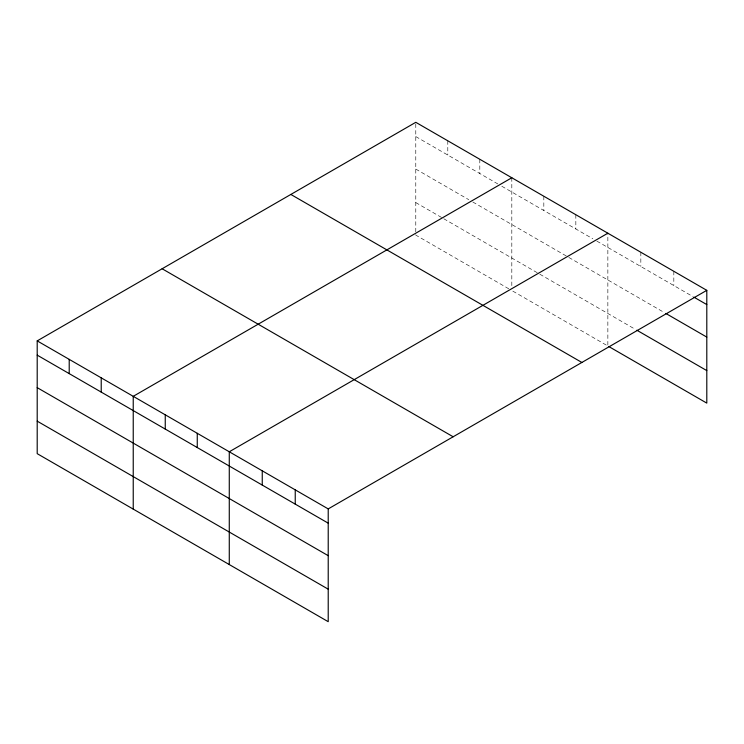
<?xml version="1.0" encoding="UTF-8"?>
<svg xmlns="http://www.w3.org/2000/svg" width="744" height="744" viewBox="0 0 744 744"><rect width="100%" height="100%" fill="white"/><g stroke="black" fill="none" stroke-linecap="round" stroke-linejoin="round"><path stroke-width="0.56" stroke-dasharray="3.72 2.79" d="M508.812 288.812L415.784 235.095L415.784 122.314M415.784 136.571L497.81 183.926M501.809 186.242L592.847 238.796M596.846 241.103L692.804 296.512M415.784 169.083L468.804 199.69M472.803 202.005L567.839 256.875M568.835 257.452L663.825 312.285M415.784 202.582L442.792 218.178M443.787 218.755L538.823 273.625M539.828 274.201L634.837 329.053M512.821 291.118L607.857 345.988L607.857 233.207M673.822 271.29L673.822 285.547M640.835 252.244L640.835 266.501M575.837 214.728L575.837 228.975M543.827 196.239L543.827 210.496M511.816 177.76L511.816 285.901M479.806 159.281L479.806 173.529M447.795 140.793L447.795 155.05"/><path stroke-width="1.12" d="M608.852 346.565L706.8 403.118L706.8 290.337L415.784 122.314L37.2 340.882L37.2 453.663L328.216 621.686L328.216 508.905L37.2 340.882M511.816 177.76L133.232 396.329L133.232 509.11M607.857 233.207L229.273 451.775L229.273 564.557M328.216 508.905L706.8 290.337M693.808 297.089L706.8 304.584M665.824 313.438L706.8 337.097M636.836 330.206L706.8 370.605M290.848 194.444L581.864 362.458M162.136 268.761L453.152 436.774M37.2 355.139L328.216 523.162M37.2 387.652L328.216 555.675M37.2 421.151L328.216 589.174M295.238 489.859L295.238 504.116M262.251 470.822L262.251 485.069M197.262 433.296L197.262 447.553M165.252 414.817L165.252 429.065M101.221 377.85L101.221 392.107M69.211 359.371L69.211 373.618"/></g></svg>
